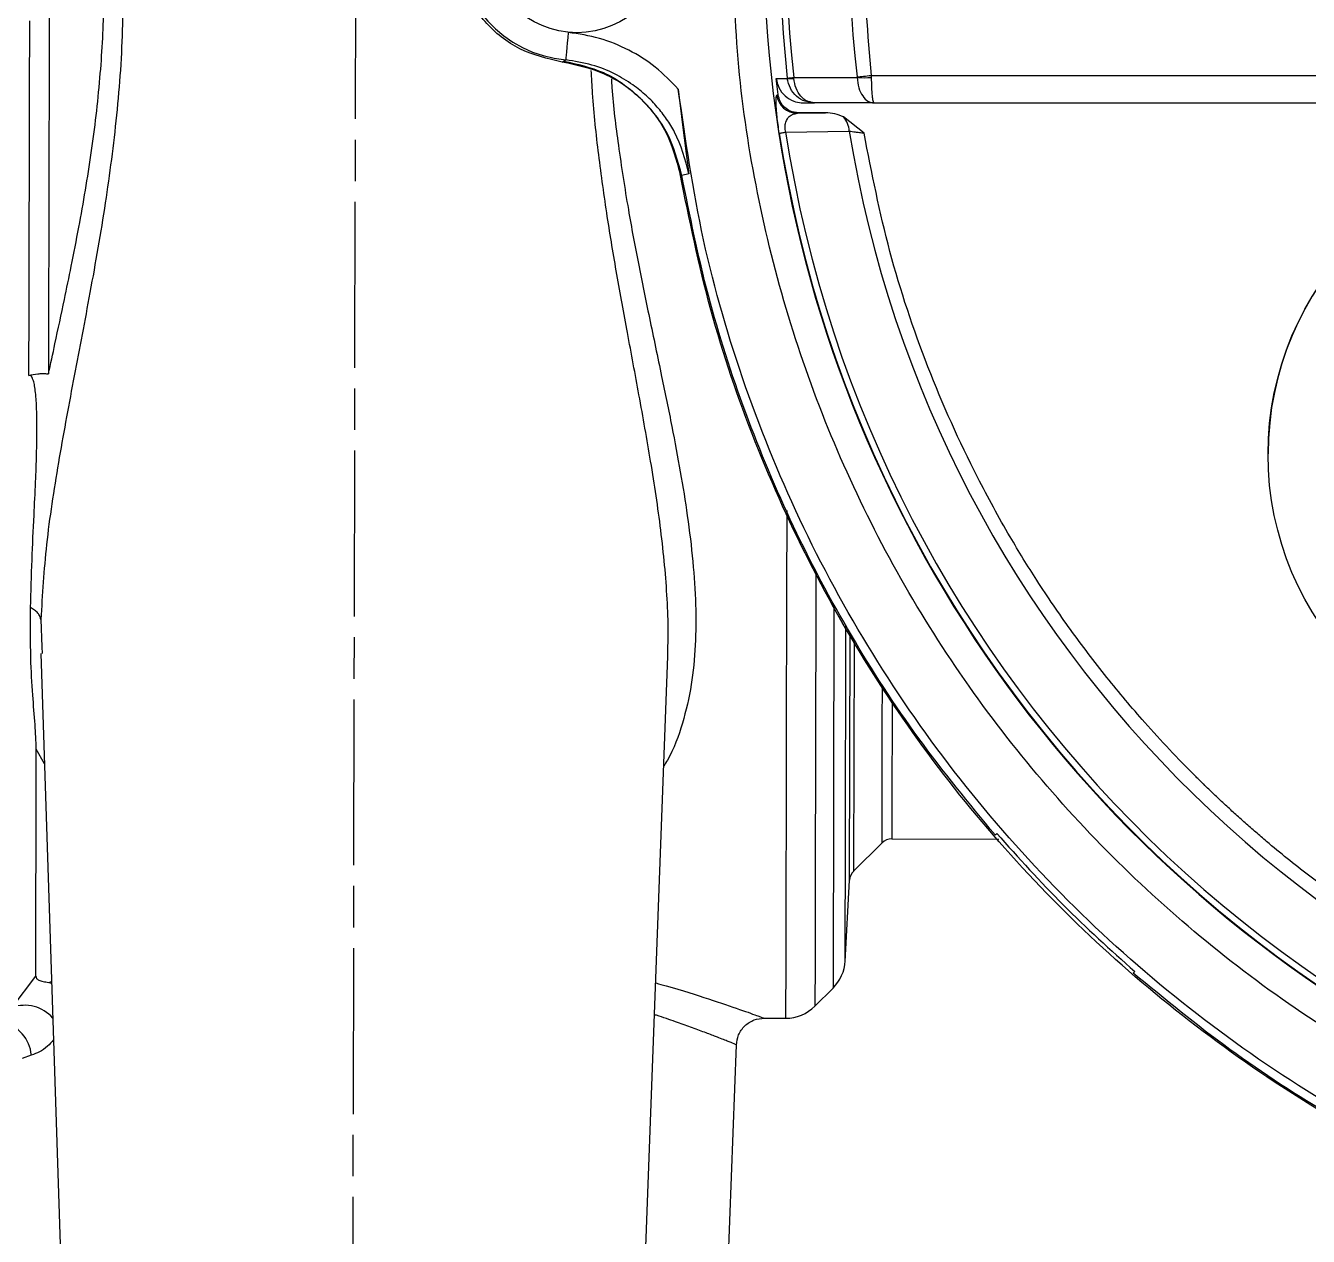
# Model space of a CAD drawing. Header units: millimetres. Extents: x 2642 to 4256, y 821 to 2003.
# Drawn here: x 2862.2 to 2955, y 1608.1 to 1695.7 of the extents above; entities that cross this region are included whole.
import ezdxf

# ---------------------------------------------------------------- set-up
doc = ezdxf.new("R2010")
doc.units = ezdxf.units.MM
doc.linetypes.add('AM_ISO08W050', pattern=[18, 12, -1.5, 3, -1.5])
doc.layers.add('AM_7', color=4, linetype='AM_ISO08W050', lineweight=25)

msp = doc.modelspace()

# ---------------------------------------------------------------- linework, layer by layer
at = {"color": 7, "linetype": 'Continuous', "lineweight": 25}
for p, q in [((2900.998, 1693.072), (2901.248, 1693.221)), ((2916.48, 1691.888), (2917.284, 1691.886)), ((2916.617, 1690.712), (2916.48, 1691.888)), ((2917.282, 1691.903), (2917.284, 1691.886)), ((2917.745, 1691.955), (2922.33, 1691.946)), ((2917.75, 1691.886), (2917.745, 1691.955)), ((2922.33, 1691.946), (2922.327, 1691.987)), ((2923.352, 1692.107), (2974.044, 1692.107)), ((2923.352, 1692.107), (2923.355, 1691.946)), ((2916.523, 1690.679), (2916.617, 1690.712)), ((2918.47, 1690.107), (2919.259, 1690.107)), ((2919.259, 1690.107), (2918.967, 1690.16)), ((2919.259, 1690.107), (2918.996, 1690.169)), ((2923.553, 1690.107), (2919.259, 1690.107)), ((2923.553, 1690.107), (2974.044, 1690.107)), ((2918.009, 1689.363), (2920.05, 1689.397)), ((2920.05, 1689.397), (2918.106, 1689.397)), ((2922.833, 1687.923), (2921.358, 1689.097)), ((2917.162, 1687.991), (2921.762, 1688.074)), ((2910.166, 1684.989), (2909.649, 1684.87)), ((2952.068, 1664.715), (2952.068, 1664.715)), ((2920.651, 1653.723), (2920.592, 1626.064)), ((2863.274, 1652.727), (2863.346, 1650.756)), ((2921.79, 1633.879), (2921.828, 1651.641)), ((2922.119, 1651.205), (2922.083, 1634.533)), ((2863.272, 1650.267), (2864.855, 1601.997)), ((2863.346, 1650.756), (2863.364, 1650.27)), ((2906.855, 1601.907), (2908.64, 1650.072)), ((2908.629, 1650.072), (2908.632, 1650.244)), ((2863.534, 1642.294), (2862.943, 1643.353)), ((2932.319, 1637.143), (2932.431, 1637.255)), ((2922.083, 1634.533), (2924.136, 1636.578)), ((2924.844, 1636.869), (2932.592, 1636.852)), ((2921.469, 1627.991), (2921.79, 1633.879)), ((2861.196, 1624.661), (2862.908, 1626.925)), ((2942.426, 1627.26), (2942.314, 1627.148)), ((2863.847, 1626.481), (2864.05, 1626.534)), ((2863.847, 1626.481), (2864.054, 1626.429)), ((2919.282, 1624.759), (2920.592, 1626.064)), ((2915.601, 1623.889), (2917.159, 1623.885)), ((2912.855, 1601.894), (2913.598, 1621.963)), ((2862.586, 1621.207), (2861.935, 1620.979))]:
    msp.add_line(p, q, dxfattribs=at)
at = {"color": 7, "linetype": 'Continuous', "lineweight": 25, "flags": 128}
for points in [[(2863.921, 1713.413), (2863.91, 1707.965), (2863.898, 1702.487), (2863.886, 1697.006), (2863.875, 1691.55), (2863.863, 1686.146), (2863.852, 1680.82), (2863.84, 1675.599), (2863.83, 1670.508)], [(2862.415, 1670.395), (2862.426, 1675.33), (2862.436, 1680.388), (2862.447, 1685.544), (2862.459, 1690.775), (2862.47, 1696.058)], [(2901.436, 1695.212), (2901.4, 1694.828), (2901.365, 1694.458), (2901.333, 1694.116), (2901.304, 1693.816), (2901.281, 1693.568), (2901.263, 1693.382), (2901.252, 1693.265), (2901.248, 1693.221)], [(2917.282, 1691.903), (2917.296, 1691.905), (2917.324, 1691.908), (2917.364, 1691.912), (2917.417, 1691.918), (2917.482, 1691.926), (2917.559, 1691.934), (2917.647, 1691.944), (2917.745, 1691.955)], [(2922.327, 1691.987), (2922.434, 1692), (2922.549, 1692.013), (2922.672, 1692.027), (2922.8, 1692.042), (2922.934, 1692.058), (2923.071, 1692.074), (2923.211, 1692.09), (2923.352, 1692.107)], [(2918.009, 1689.363), (2918.064, 1689.382), (2918.106, 1689.397)], [(2916.702, 1687.92), (2916.716, 1687.922), (2916.743, 1687.926), (2916.783, 1687.932), (2916.836, 1687.94), (2916.901, 1687.95), (2916.977, 1687.962), (2917.064, 1687.976), (2917.162, 1687.991)], [(2917.237, 1660.628), (2917.236, 1659.77), (2917.226, 1655.467), (2917.218, 1651.371), (2917.209, 1647.503), (2917.202, 1643.879), (2917.194, 1640.516), (2917.188, 1637.429), (2917.182, 1634.631), (2917.177, 1632.135), (2917.172, 1629.953), (2917.168, 1628.094), (2917.165, 1626.566), (2917.162, 1625.377), (2917.16, 1624.532), (2917.159, 1624.034), (2917.159, 1623.885)], [(2919.349, 1655.944), (2919.347, 1654.903), (2919.338, 1650.844), (2919.33, 1647.022), (2919.322, 1643.455), (2919.315, 1640.16), (2919.309, 1637.151), (2919.303, 1634.444), (2919.298, 1632.051), (2919.293, 1629.982), (2919.29, 1628.248), (2919.287, 1626.856), (2919.284, 1625.813), (2919.283, 1625.124), (2919.282, 1624.792), (2919.282, 1624.759)]]:
    msp.add_lwpolyline(points, dxfattribs=at)
at = {"color": 7, "linetype": 'Continuous', "lineweight": 25}
for centre, radius in [((2902.068, 1701.692), 6.5), ((2974.068, 1664.691), 22)]:
    msp.add_circle(centre, radius, dxfattribs=at)
for centre, radius, start, end in [((3007.069, 1701.897), 91.48, 295.79271, 180), ((3007.069, 1701.897), 90.341, 353.64897, 186.35103), ((3007.069, 1701.897), 89.875, 353.64897, 186.35103), ((3007.069, 1701.897), 85.319, 353.33017, 186.66983), ((2902.069, 1701.898), 8.715, 95.40246, 264.59754), ((3007.069, 1701.897), 91.48, 180, 290.22656), ((2917.517, 1693.711), 1.84, 262.72784, 277.27081), ((2922.843, 1706.269), 14.332, 267.94958, 272.05017), ((2918.012, 1690.864), 1.5, 187.07071, 269.91276), ((2920.001, 1687.971), 1.764, 3.33536, 39.6988), ((3007.069, 1701.897), 91.441, 188.79238, 262.46584), ((3007.069, 1701.897), 90.976, 188.79238, 262.46584), ((3007.069, 1701.897), 86.42, 189.2043, 262.12076), ((2974.068, 1664.691), 22, 359.93876, 179.93876), ((2924.841, 1635.869), 1, 89.87803, 134.86738), ((2922.789, 1633.825), 1, 134.87751, 176.87751), ((2918.475, 1628.19), 3, 314.87751, 356.87751), ((2862.106, 1622.119), 2.7, 41.22775, 109.68883), ((2917.165, 1626.885), 3, 269.87751, 314.87751), ((2859.974, 1621.006), 2.62, 4.39901, 78.72064)]:
    msp.add_arc(centre, radius, start, end, dxfattribs=at)
for points in [[(3007.069, 1786.183), (3004.106, 1786.093), (2998.181, 1785.912), (2989.391, 1784.457), (2980.798, 1782.152), (2972.497, 1778.938), (2964.58, 1774.872), (2957.135, 1769.994), (2950.245, 1764.36), (2943.986, 1758.032), (2938.428, 1751.081), (2933.632, 1743.583), (2929.652, 1735.622), (2926.534, 1727.286), (2924.305, 1718.668), (2923.014, 1709.865), (2922.589, 1700.966), (2923.098, 1695.06), (2923.352, 1692.107)], [(2900.998, 1693.072), (2899.944, 1693.314), (2897.836, 1693.798), (2895.283, 1695.885), (2893.519, 1698.671), (2893.292, 1700.822), (2893.178, 1701.898)], [(3007.069, 1608.157), (3004.001, 1608.244), (2997.866, 1608.418), (2988.751, 1609.821), (2979.813, 1612.046), (2971.138, 1615.154), (2962.809, 1619.093), (2954.905, 1623.83), (2947.505, 1629.319), (2940.677, 1635.506), (2934.49, 1642.334), (2929.001, 1649.734), (2924.264, 1657.638), (2920.325, 1665.967), (2917.217, 1674.642), (2914.992, 1683.58), (2913.589, 1692.695), (2913.415, 1698.83), (2913.328, 1701.898)], [(2996.279, 1604.224), (2992.627, 1604.748), (2985.324, 1605.796), (2974.681, 1608.916), (2964.438, 1613.124), (2954.737, 1618.479), (2945.698, 1624.884), (2937.436, 1632.265), (2930.055, 1640.527), (2923.65, 1649.566), (2918.295, 1659.267), (2914.087, 1669.51), (2910.967, 1680.153), (2909.919, 1687.456), (2909.395, 1691.108)], [(2989.737, 1604.427), (2986.442, 1605.113), (2979.854, 1606.486), (2970.302, 1609.806), (2961.118, 1614.01), (2952.415, 1619.146), (2944.279, 1625.135), (2936.794, 1631.923), (2930.038, 1639.436), (2924.084, 1647.599), (2918.986, 1656.323), (2914.821, 1665.525), (2911.541, 1675.091), (2910.197, 1681.685), (2909.524, 1684.983)], [(2932.319, 1637.143), (2930.432, 1639.44), (2926.658, 1644.033), (2921.813, 1651.534), (2917.612, 1659.405), (2914.165, 1667.634), (2911.412, 1676.128), (2910.237, 1681.956), (2909.649, 1684.87)], [(2932.431, 1637.255), (2934.007, 1635.5), (2937.16, 1631.989), (2940.67, 1628.836), (2942.426, 1627.26)], [(2990.041, 1604.478), (2987.127, 1605.066), (2981.299, 1606.241), (2972.805, 1608.994), (2964.576, 1612.441), (2956.705, 1616.642), (2949.204, 1621.487), (2944.611, 1625.261), (2942.314, 1627.148)]]:
    msp.add_open_spline(points, degree=3, dxfattribs=at)
for points, knots in [([(2869.128, 1701.988), (2869.177, 1699.779), (2869.275, 1695.364), (2868.768, 1688.831), (2867.899, 1682.356), (2866.785, 1676.077), (2865.601, 1669.941), (2864.503, 1663.989), (2863.601, 1658.192), (2863.381, 1654.523), (2863.274, 1652.727)], [0, 0, 0, 0, 0.1250292, 0.2499672, 0.3728497, 0.5015606, 0.6239941, 0.7479003, 0.8765979, 1, 1, 1, 1]), ([(2863.83, 1670.508), (2863.985, 1671.231), (2864.365, 1673.004), (2864.921, 1675.603), (2865.504, 1678.417), (2866.02, 1681.054), (2866.509, 1683.79), (2867.074, 1687.375), (2867.592, 1691.783), (2867.891, 1696.972), (2867.79, 1700.34), (2867.741, 1701.991)], [0, 0, 0, 0, 0.073554, 0.180351, 0.259591, 0.350878, 0.436927, 0.522346, 0.69129, 0.848759, 1, 1, 1, 1]), ([(2909.395, 1691.108), (2908.861, 1691.661), (2907.796, 1692.762), (2905.839, 1693.982), (2903.711, 1694.868), (2902.196, 1695.097), (2901.436, 1695.212)], [0, 0, 0, 0, 0.250755, 0.499989, 0.749233, 1, 1, 1, 1]), ([(2909.649, 1684.87), (2909.368, 1685.902), (2908.806, 1687.964), (2906.788, 1690.508), (2904.138, 1692.39), (2902.046, 1692.844), (2900.998, 1693.072)], [0, 0, 0, 0, 0.250047, 0.499449, 0.749396, 1, 1, 1, 1]), ([(2901.114, 1693.141), (2902.092, 1692.922), (2904.11, 1692.47), (2906.684, 1690.61), (2908.691, 1688.07), (2909.247, 1686.012), (2909.524, 1684.983)], [0, 0, 0, 0, 0.238689, 0.49246, 0.74623, 1, 1, 1, 1]), ([(2910.166, 1684.989), (2909.891, 1686.023), (2909.52, 1687.416), (2908.565, 1688.95), (2907.887, 1689.83), (2907.072, 1690.669), (2906.053, 1691.495), (2904.742, 1692.278), (2903.112, 1692.94), (2901.889, 1693.124), (2901.248, 1693.221)], [0, 0, 0, 0, 0.24429, 0.329036, 0.41449, 0.500125, 0.597992, 0.71577, 0.851072, 1, 1, 1, 1]), ([(2908.632, 1650.244), (2908.648, 1650.774), (2908.687, 1652.068), (2908.604, 1654.209), (2908.421, 1656.664), (2908.054, 1659.965), (2907.438, 1664.059), (2906.586, 1668.836), (2905.738, 1673.354), (2904.951, 1677.658), (2904.229, 1681.955), (2903.623, 1686.328), (2903.231, 1689.867), (2903.124, 1691.913), (2903.094, 1692.467)], [0, 0, 0, 0, 0.043341, 0.105732, 0.169054, 0.233474, 0.356, 0.471229, 0.576418, 0.673024, 0.76742, 0.867114, 0.964026, 1, 1, 1, 1]), ([(2904.554, 1691.851), (2904.566, 1691.643), (2904.666, 1690.03), (2905.067, 1686.858), (2905.719, 1682.604), (2906.505, 1678.446), (2907.329, 1674.416), (2908.162, 1670.484), (2908.923, 1666.771), (2909.555, 1663.412), (2910.082, 1660.15), (2910.473, 1656.941), (2910.682, 1653.811), (2910.664, 1650.834), (2910.386, 1647.953), (2909.726, 1645.173), (2909.036, 1643.223), (2908.433, 1642.277), (2908.346, 1642.141)], [0, 0, 0, 0, 0.010683, 0.083039, 0.165471, 0.235648, 0.307456, 0.387032, 0.456461, 0.520715, 0.584222, 0.652392, 0.71861, 0.783457, 0.849166, 0.917494, 0.9881, 1, 1, 1, 1]), ([(2916.48, 1691.888), (2916.529, 1691.659), (2916.632, 1691.181), (2917.098, 1690.589), (2917.688, 1690.229), (2918.169, 1690.115), (2918.412, 1690.109), (2918.47, 1690.107)], [0, 0, 0, 0, 0.238485, 0.499488, 0.749325, 0.939675, 1, 1, 1, 1]), ([(2918.967, 1690.16), (2918.832, 1690.176), (2918.461, 1690.222), (2917.929, 1690.573), (2917.448, 1691.148), (2917.339, 1691.638), (2917.284, 1691.886)], [0, 0, 0, 0, 0.156251, 0.431173, 0.712703, 1, 1, 1, 1]), ([(2918.996, 1690.169), (2918.907, 1690.184), (2918.637, 1690.229), (2918.243, 1690.574), (2917.875, 1691.148), (2917.792, 1691.638), (2917.75, 1691.886)], [0, 0, 0, 0, 0.138579, 0.41926, 0.706686, 1, 1, 1, 1]), ([(2922.33, 1691.946), (2922.36, 1691.693), (2922.42, 1691.19), (2922.716, 1690.588), (2923.107, 1690.184), (2923.405, 1690.132), (2923.553, 1690.107)], [0, 0, 0, 0, 0.257715, 0.510098, 0.756509, 1, 1, 1, 1]), ([(2923.355, 1691.946), (2923.36, 1691.708), (2923.37, 1691.217), (2923.413, 1690.637), (2923.464, 1690.304), (2923.51, 1690.136), (2923.538, 1690.117), (2923.553, 1690.107)], [0, 0, 0, 0, 0.2418389, 0.4991239, 0.7089992, 0.8444504, 1, 1, 1, 1]), ([(2909.395, 1691.108), (2909.515, 1690.04), (2909.756, 1687.893), (2910.029, 1685.96), (2910.166, 1684.989)], [0, 0, 0, 0, 0.4975573, 1, 1, 1, 1]), ([(2916.702, 1687.92), (2916.671, 1688.129), (2916.607, 1688.562), (2916.541, 1689.144), (2916.494, 1689.649), (2916.464, 1690.153), (2916.465, 1690.579), (2916.503, 1690.645), (2916.523, 1690.679)], [0, 0, 0, 0, 0.120786, 0.249076, 0.373135, 0.501375, 0.740466, 1, 1, 1, 1]), ([(2918.106, 1689.397), (2917.998, 1689.404), (2917.791, 1689.417), (2917.445, 1689.533), (2917.075, 1689.77), (2916.739, 1690.183), (2916.658, 1690.537), (2916.617, 1690.712)], [0, 0, 0, 0, 0.150225, 0.287109, 0.500534, 0.753834, 1, 1, 1, 1]), ([(2917.162, 1687.991), (2917.149, 1688.058), (2917.123, 1688.192), (2917.119, 1688.386), (2917.136, 1688.56), (2917.211, 1688.874), (2917.492, 1689.261), (2917.807, 1689.323), (2918.009, 1689.363)], [0, 0, 0, 0, 0.057411, 0.114519, 0.17526, 0.241321, 0.512489, 1, 1, 1, 1]), ([(2921.358, 1689.097), (2921.148, 1689.186), (2920.73, 1689.363), (2920.277, 1689.386), (2920.05, 1689.397)], [0, 0, 0, 0, 0.501536, 1, 1, 1, 1]), ([(2921.762, 1688.074), (2921.903, 1688.055), (2922.127, 1688.026), (2922.505, 1687.973), (2922.72, 1687.94), (2922.833, 1687.923)], [0, 0, 0, 0, 0.446397, 0.709937, 1, 1, 1, 1]), ([(2995.095, 1617.353), (2992.715, 1617.744), (2990.023, 1618.185), (2987.063, 1618.884), (2986.144, 1619.111), (2985.227, 1619.348), (2984.313, 1619.596), (2983.401, 1619.853), (2982.764, 1620.041), (2982.158, 1620.224), (2981.109, 1620.546), (2979.527, 1621.064), (2977.746, 1621.696), (2976.201, 1622.279), (2974.957, 1622.774), (2973.926, 1623.202), (2973.135, 1623.54), (2972.347, 1623.886), (2971.562, 1624.24), (2970.782, 1624.602), (2970.236, 1624.862), (2969.717, 1625.112), (2968.652, 1625.633), (2966.953, 1626.506), (2964.943, 1627.614), (2962.748, 1628.895), (2960.515, 1630.296), (2958.443, 1631.697), (2957.2, 1632.582), (2956.139, 1633.357), (2954.974, 1634.233), (2953.451, 1635.433), (2952.184, 1636.479), (2951.172, 1637.345), (2950.403, 1638.019), (2949.642, 1638.703), (2948.889, 1639.395), (2948.145, 1640.096), (2947.632, 1640.592), (2947.178, 1641.035), (2945.71, 1642.485), (2943.34, 1644.999), (2940.352, 1648.548), (2937.746, 1651.98), (2935.426, 1655.382), (2933.168, 1659.048), (2930.382, 1664.129), (2927.328, 1670.973), (2924.526, 1679.309), (2923.397, 1685.051), (2922.833, 1687.923)], [0, 0, 0, 0, 0.066905, 0.07567, 0.084434, 0.093199, 0.101963, 0.110727, 0.119491, 0.120425, 0.128278, 0.149963, 0.166623, 0.180753, 0.195817, 0.203781, 0.211745, 0.219709, 0.227673, 0.235637, 0.243601, 0.24445, 0.251616, 0.276532, 0.297465, 0.315335, 0.34708, 0.370638, 0.384759, 0.389435, 0.407138, 0.425205, 0.443272, 0.452736, 0.4622, 0.471663, 0.481127, 0.490591, 0.500054, 0.500928, 0.50821, 0.557321, 0.596775, 0.636995, 0.676885, 0.711064, 0.756485, 0.837657, 0.918828, 1, 1, 1, 1]), ([(2862.415, 1670.395), (2862.621, 1670.444), (2862.919, 1670.514), (2863.331, 1670.528), (2863.587, 1670.525), (2863.734, 1670.515), (2863.83, 1670.508)], [0, 0, 0, 0, 0.49957, 0.719429, 0.816795, 1, 1, 1, 1]), ([(2862.53, 1653.598), (2862.559, 1654.74), (2862.616, 1656.904), (2862.771, 1659.98), (2862.892, 1662.552), (2862.967, 1664.584), (2863, 1666.344), (2862.985, 1667.829), (2862.923, 1668.927), (2862.832, 1669.612), (2862.757, 1669.963), (2862.677, 1670.192), (2862.602, 1670.327), (2862.527, 1670.391), (2862.463, 1670.405), (2862.431, 1670.398), (2862.415, 1670.395)], [0, 0, 0, 0, 0.213401, 0.403972, 0.542018, 0.657782, 0.750172, 0.840138, 0.909631, 0.938599, 0.961747, 0.974737, 0.98503, 0.993108, 0.99662, 1, 1, 1, 1]), ([(2862.943, 1643.354), (2862.919, 1643.943), (2862.867, 1645.229), (2862.666, 1647.37), (2862.515, 1650.137), (2862.524, 1652.365), (2862.53, 1653.598)], [0, 0, 0, 0, 0.188174, 0.409993, 0.673564, 1, 1, 1, 1]), ([(2863.274, 1652.727), (2863.254, 1652.808), (2863.216, 1652.972), (2863.057, 1653.207), (2862.833, 1653.423), (2862.63, 1653.54), (2862.53, 1653.598)], [0, 0, 0, 0, 0.244559, 0.496121, 0.749683, 1, 1, 1, 1]), ([(2921.471, 1628.026), (2921.471, 1628.1), (2921.471, 1628.244), (2921.474, 1629.356), (2921.477, 1630.981), (2921.481, 1632.851), (2921.485, 1634.71), (2921.488, 1636.402), (2921.492, 1638.181), (2921.496, 1640.02), (2921.5, 1641.894), (2921.505, 1644.206), (2921.511, 1647.317), (2921.517, 1650.157), (2921.521, 1652.034), (2921.522, 1652.345)], [0, 0, 0, 0, 0.122234, 0.238049, 0.347444, 0.450418, 0.51551, 0.577746, 0.637127, 0.693653, 0.747323, 0.798137, 0.880881, 0.980277, 1, 1, 1, 1]), ([(2924.136, 1636.578), (2924.136, 1636.705), (2924.137, 1636.961), (2924.141, 1638.975), (2924.148, 1642.252), (2924.154, 1645.266), (2924.159, 1647.467), (2924.16, 1647.807)], [0, 0, 0, 0, 0.239087, 0.478173, 0.71726, 0.956346, 1, 1, 1, 1]), ([(2924.865, 1646.818), (2924.862, 1645.355), (2924.855, 1642.348), (2924.849, 1639.286), (2924.844, 1637.243), (2924.844, 1636.994), (2924.844, 1636.869)], [0, 0, 0, 0, 0.240098, 0.493399, 0.746699, 1, 1, 1, 1]), ([(2862.908, 1626.925), (2862.91, 1627.798), (2862.914, 1629.546), (2862.922, 1633.326), (2862.931, 1637.837), (2862.939, 1641.515), (2862.943, 1643.354)], [0, 0, 0, 0, 0.25, 0.5, 0.75, 1, 1, 1, 1]), ([(2862.908, 1626.925), (2862.917, 1626.872), (2862.934, 1626.774), (2863.111, 1626.643), (2863.408, 1626.536), (2863.701, 1626.499), (2863.847, 1626.481)], [0, 0, 0, 0, 0.282014, 0.530082, 0.765739, 1, 1, 1, 1]), ([(2907.764, 1626.436), (2908.014, 1626.367), (2909.496, 1625.96), (2911.692, 1625.258), (2913.946, 1624.492), (2915.342, 1623.985), (2915.515, 1623.92), (2915.601, 1623.889)], [0, 0, 0, 0, 0.049705, 0.294472, 0.535397, 0.770057, 1, 1, 1, 1]), ([(2913.598, 1621.963), (2913.598, 1621.963), (2913.682, 1621.929), (2913.447, 1622.024), (2912.994, 1622.207), (2912.225, 1622.51), (2911.307, 1622.862), (2910.333, 1623.223), (2909.164, 1623.64), (2908.276, 1623.946), (2907.725, 1624.124), (2907.679, 1624.139)], [0, 0, 0, 0, 0.000028, 0.164083, 0.327811, 0.494113, 0.6143, 0.741148, 0.858006, 0.988044, 1, 1, 1, 1]), ([(2913.598, 1621.946), (2913.631, 1622.194), (2913.682, 1622.576), (2913.939, 1623.03), (2914.201, 1623.341), (2914.522, 1623.59), (2914.986, 1623.829), (2915.369, 1623.865), (2915.619, 1623.889)], [0, 0, 0, 0, 0.239707, 0.368525, 0.500008, 0.63149, 0.760304, 1, 1, 1, 1]), ([(2864.189, 1622.312), (2864.048, 1622.15), (2863.536, 1621.565), (2862.985, 1621.357), (2862.586, 1621.207)], [0, 0, 0, 0, 0.2757141, 1, 1, 1, 1])]:
    msp.add_open_spline(points, degree=3, knots=knots, dxfattribs=at)
at = {"layer": 'AM_7'}
msp.add_line((2885.848, 1598.952), (2886.075, 1704.951), dxfattribs=at)

doc.saveas('drawing.dxf')
